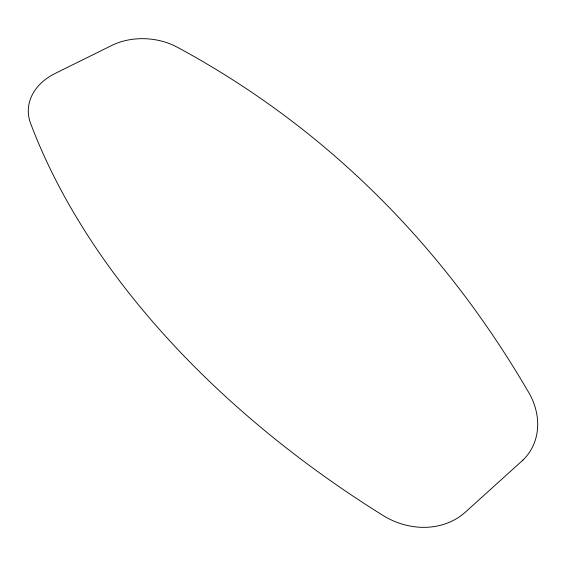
<?xml version="1.0" encoding="UTF-8"?>
<svg xmlns="http://www.w3.org/2000/svg" width="566" height="566" viewBox="0 0 566 566"><rect width="100%" height="100%" fill="white"/><g stroke="black" fill="none" stroke-linecap="round" stroke-linejoin="round"><path stroke-width="0.85" d="M522.942 460.101L465.556 511.975A72.625 63.371 37.2 0 1 384.059 516.107A741.106 466.285 25.2 0 1 30.224 122.376A60.562 45.443 1.2 0 1 55.114 73.467L112.684 44.997A57.293 42.266 4.4 0 1 178.205 47.714A3063.178 1630.377 -53.5 0 1 527.179 389.882A68.047 56.784 35.2 0 1 522.942 460.101"/></g></svg>
